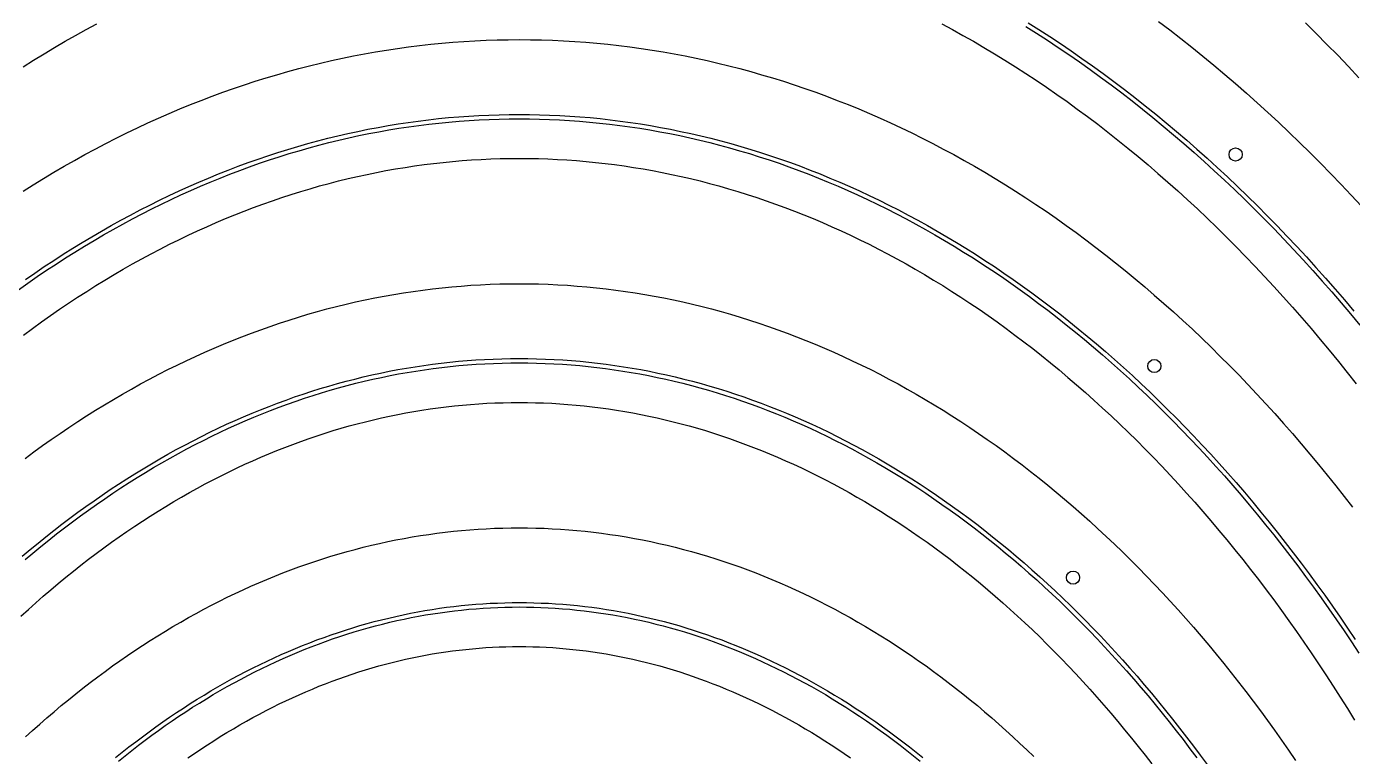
# Model space of a CAD drawing. Header units: metres. Extents: x 10 to 1210, y 10 to 2778.
# Drawn here: x 297.9 to 599.6, y 2092.5 to 2258.5 of the extents above; entities that cross this region are included whole.
import ezdxf

# ---------------------------------------------------------------- set-up
doc = ezdxf.new("R2010")
doc.units = ezdxf.units.M
for name, color, linetype in [('ACIKLIK', 5, 'Continuous'), ('ASKI_DELIK', 6, 'Continuous'), ('CAM_SABLON', 4, 'Continuous'), ('DIS_KENAR_V91_Z3', 1, 'Continuous'), ('LAMBA_T4_Z4', 3, 'Continuous')]:
    doc.layers.add(name, color=color, linetype=linetype)

msp = doc.modelspace()

# ---------------------------------------------------------------- linework, layer by layer
at = {"layer": 'ACIKLIK'}
for points in [[(297.12, 2249.35), (299.49, 2250.84), (301.87, 2252.3), (304.26, 2253.73), (306.64, 2255.12), (309.04, 2256.48), (311.44, 2257.81), (313.84, 2259.11)], [(506.16, 2259.11), (508.56, 2257.81), (510.96, 2256.48), (513.36, 2255.12), (515.74, 2253.73), (518.13, 2252.3), (520.51, 2250.84), (522.88, 2249.35), (525.24, 2247.83), (527.6, 2246.27), (529.95, 2244.68), (532.3, 2243.06), (534.64, 2241.4), (536.97, 2239.72), (539.29, 2238), (541.61, 2236.25), (543.91, 2234.47), (546.21, 2232.65), (548.5, 2230.81), (550.79, 2228.93), (553.06, 2227.02), (555.32, 2225.08), (557.58, 2223.1), (559.83, 2221.1), (562.06, 2219.06), (564.29, 2217), (566.51, 2214.9), (568.71, 2212.77), (570.91, 2210.61), (573.09, 2208.42), (575.27, 2206.2), (577.43, 2203.95), (579.58, 2201.67), (581.72, 2199.35), (583.85, 2197.01), (585.97, 2194.64), (588.07, 2192.24), (590.17, 2189.81), (592.25, 2187.35), (594.31, 2184.86), (596.37, 2182.35), (598.41, 2179.8), (600.44, 2177.22)], [(588.86, 2259.31), (591.33, 2256.89), (593.78, 2254.43), (596.22, 2251.94), (598.65, 2249.41), (601.07, 2246.85)], [(297.22, 2188.33), (299.25, 2189.84), (301.29, 2191.31), (303.34, 2192.76), (305.39, 2194.18), (307.45, 2195.57), (309.51, 2196.93), (311.58, 2198.26), (313.65, 2199.57), (315.73, 2200.84), (317.82, 2202.09), (319.9, 2203.31), (322, 2204.5), (324.09, 2205.66), (326.2, 2206.79), (328.3, 2207.89), (330.41, 2208.97), (332.52, 2210.01), (334.64, 2211.03), (336.76, 2212.01), (338.88, 2212.97), (341.01, 2213.9), (343.14, 2214.8), (345.27, 2215.68), (347.41, 2216.52), (349.54, 2217.33), (351.68, 2218.12), (353.82, 2218.87), (355.97, 2219.6), (358.12, 2220.3), (360.26, 2220.97), (362.41, 2221.61), (364.57, 2222.23), (366.72, 2222.81), (368.87, 2223.37), (371.03, 2223.89), (373.19, 2224.39), (375.35, 2224.86), (377.51, 2225.3), (379.67, 2225.71), (381.83, 2226.1), (384, 2226.45), (386.16, 2226.78), (388.33, 2227.08), (390.49, 2227.35), (392.66, 2227.59), (394.82, 2227.8), (396.99, 2227.99), (399.16, 2228.14), (401.33, 2228.27), (403.49, 2228.37), (405.66, 2228.44), (407.83, 2228.48), (410, 2228.5), (412.17, 2228.48), (414.34, 2228.44), (416.51, 2228.37), (418.67, 2228.27), (420.84, 2228.14), (423.01, 2227.99), (425.18, 2227.8), (427.34, 2227.59), (429.51, 2227.35), (431.67, 2227.08), (433.84, 2226.78), (436, 2226.45), (438.17, 2226.1), (440.33, 2225.71), (442.49, 2225.3), (444.65, 2224.86), (446.81, 2224.39), (448.97, 2223.89), (451.13, 2223.37), (453.28, 2222.81), (455.43, 2222.23), (457.59, 2221.61), (459.74, 2220.97), (461.88, 2220.3), (464.03, 2219.6), (466.18, 2218.87), (468.32, 2218.12), (470.46, 2217.33), (472.59, 2216.52), (474.73, 2215.68), (476.86, 2214.8), (478.99, 2213.9), (481.12, 2212.97), (483.24, 2212.01), (485.36, 2211.03), (487.48, 2210.01), (489.59, 2208.97), (491.7, 2207.89), (493.8, 2206.79), (495.91, 2205.66), (498, 2204.5), (500.1, 2203.31), (502.18, 2202.09), (504.27, 2200.84), (506.35, 2199.57), (508.42, 2198.26), (510.49, 2196.93), (512.55, 2195.57), (514.61, 2194.18), (516.66, 2192.76), (518.71, 2191.31), (520.75, 2189.84), (522.78, 2188.33), (524.81, 2186.8), (526.83, 2185.24), (528.84, 2183.65), (530.85, 2182.03), (532.85, 2180.39), (534.84, 2178.71), (536.82, 2177.01), (538.8, 2175.28), (540.77, 2173.52), (542.73, 2171.74), (544.68, 2169.93), (546.63, 2168.09), (548.56, 2166.22), (550.49, 2164.33), (552.4, 2162.41), (554.31, 2160.46), (556.21, 2158.48), (558.1, 2156.48), (559.98, 2154.45), (561.84, 2152.4), (563.7, 2150.32), (565.55, 2148.21), (567.39, 2146.08), (569.21, 2143.92), (571.03, 2141.73), (572.83, 2139.52), (574.63, 2137.28), (576.41, 2135.02), (578.18, 2132.73), (579.93, 2130.42), (581.68, 2128.09), (583.41, 2125.72), (585.13, 2123.34), (586.84, 2120.93), (588.54, 2118.49), (590.22, 2116.04), (591.89, 2113.55), (593.54, 2111.05), (595.19, 2108.52), (596.82, 2105.97), (598.43, 2103.39), (600.03, 2100.79)], [(296.6, 2124.42), (298.29, 2125.95), (299.98, 2127.46), (301.68, 2128.95), (303.38, 2130.41), (305.09, 2131.84), (306.81, 2133.26), (308.53, 2134.64), (310.26, 2136.01), (311.99, 2137.35), (313.73, 2138.66), (315.47, 2139.95), (317.22, 2141.22), (318.98, 2142.46), (320.73, 2143.67), (322.5, 2144.87), (324.27, 2146.03), (326.04, 2147.17), (327.81, 2148.29), (329.59, 2149.38), (331.38, 2150.45), (333.16, 2151.49), (334.96, 2152.51), (336.75, 2153.5), (338.55, 2154.47), (340.35, 2155.42), (342.15, 2156.33), (343.96, 2157.23), (345.77, 2158.1), (347.58, 2158.94), (349.39, 2159.76), (351.21, 2160.55), (353.03, 2161.32), (354.85, 2162.07), (356.67, 2162.79), (358.49, 2163.48), (360.32, 2164.15), (362.15, 2164.8), (363.98, 2165.42), (365.81, 2166.01), (367.64, 2166.59), (369.47, 2167.13), (371.31, 2167.66), (373.14, 2168.15), (374.98, 2168.63), (376.82, 2169.08), (378.66, 2169.5), (380.5, 2169.9), (382.34, 2170.28), (384.18, 2170.63), (386.02, 2170.95), (387.86, 2171.26), (389.71, 2171.54), (391.55, 2171.79), (393.39, 2172.02), (395.24, 2172.22), (397.08, 2172.41), (398.93, 2172.56), (400.77, 2172.7), (402.62, 2172.81), (404.46, 2172.89), (406.31, 2172.95), (408.15, 2172.99), (410, 2173), (411.85, 2172.99), (413.69, 2172.95), (415.54, 2172.89), (417.38, 2172.81), (419.23, 2172.7), (421.07, 2172.56), (422.92, 2172.41), (424.76, 2172.22), (426.61, 2172.02), (428.45, 2171.79), (430.29, 2171.54), (432.14, 2171.26), (433.98, 2170.95), (435.82, 2170.63), (437.66, 2170.28), (439.5, 2169.9), (441.34, 2169.5), (443.18, 2169.08), (445.02, 2168.63), (446.86, 2168.15), (448.69, 2167.66), (450.53, 2167.13), (452.36, 2166.59), (454.19, 2166.01), (456.02, 2165.42), (457.85, 2164.8), (459.68, 2164.15), (461.51, 2163.48), (463.33, 2162.79), (465.15, 2162.07), (466.97, 2161.32), (468.79, 2160.55), (470.61, 2159.76), (472.42, 2158.94), (474.23, 2158.1), (476.04, 2157.23), (477.85, 2156.33), (479.65, 2155.42), (481.45, 2154.47), (483.25, 2153.5), (485.04, 2152.51), (486.84, 2151.49), (488.62, 2150.45), (490.41, 2149.38), (492.19, 2148.29), (493.96, 2147.17), (495.73, 2146.03), (497.5, 2144.87), (499.27, 2143.67), (501.02, 2142.46), (502.78, 2141.22), (504.53, 2139.95), (506.27, 2138.66), (508.01, 2137.35), (509.74, 2136.01), (511.47, 2134.64), (513.19, 2133.26), (514.91, 2131.84), (516.62, 2130.41), (518.32, 2128.95), (520.02, 2127.46), (521.71, 2125.95), (523.4, 2124.42), (525.07, 2122.86), (526.75, 2121.28), (528.41, 2119.68), (530.06, 2118.05), (531.71, 2116.39), (533.35, 2114.72), (534.99, 2113.02), (536.61, 2111.3), (538.23, 2109.55), (539.84, 2107.78), (541.43, 2105.99), (543.03, 2104.18), (544.61, 2102.34), (546.18, 2100.48), (547.74, 2098.6), (549.3, 2096.69), (550.84, 2094.77), (552.38, 2092.82), (553.9, 2090.85)], [(334.61, 2092.16), (336.08, 2093.17), (337.55, 2094.16), (339.02, 2095.14), (340.49, 2096.09), (341.97, 2097.02), (343.45, 2097.92), (344.94, 2098.81), (346.42, 2099.68), (347.91, 2100.53), (349.4, 2101.35), (350.9, 2102.16), (352.39, 2102.94), (353.89, 2103.7), (355.39, 2104.44), (356.89, 2105.16), (358.4, 2105.86), (359.9, 2106.54), (361.41, 2107.2), (362.91, 2107.84), (364.42, 2108.46), (365.93, 2109.05), (367.44, 2109.63), (368.96, 2110.18), (370.47, 2110.72), (371.99, 2111.23), (373.5, 2111.73), (375.02, 2112.2), (376.53, 2112.65), (378.05, 2113.08), (379.57, 2113.5), (381.09, 2113.89), (382.61, 2114.26), (384.13, 2114.61), (385.65, 2114.94), (387.17, 2115.25), (388.69, 2115.54), (390.21, 2115.81), (391.73, 2116.06), (393.25, 2116.29), (394.77, 2116.5), (396.3, 2116.69), (397.82, 2116.86), (399.34, 2117.01), (400.86, 2117.14), (402.39, 2117.25), (403.91, 2117.34), (405.43, 2117.41), (406.95, 2117.46), (408.48, 2117.49), (410, 2117.5), (411.52, 2117.49), (413.05, 2117.46), (414.57, 2117.41), (416.09, 2117.34), (417.61, 2117.25), (419.14, 2117.14), (420.66, 2117.01), (422.18, 2116.86), (423.7, 2116.69), (425.23, 2116.5), (426.75, 2116.29), (428.27, 2116.06), (429.79, 2115.81), (431.31, 2115.54), (432.83, 2115.25), (434.35, 2114.94), (435.87, 2114.61), (437.39, 2114.26), (438.91, 2113.89), (440.43, 2113.5), (441.95, 2113.08), (443.47, 2112.65), (444.98, 2112.2), (446.5, 2111.73), (448.01, 2111.23), (449.53, 2110.72), (451.04, 2110.18), (452.56, 2109.63), (454.07, 2109.05), (455.58, 2108.46), (457.09, 2107.84), (458.59, 2107.2), (460.1, 2106.54), (461.6, 2105.86), (463.11, 2105.16), (464.61, 2104.44), (466.11, 2103.7), (467.61, 2102.94), (469.1, 2102.16), (470.6, 2101.35), (472.09, 2100.53), (473.58, 2099.68), (475.06, 2098.81), (476.55, 2097.92), (478.03, 2097.02), (479.51, 2096.09), (480.98, 2095.14), (482.45, 2094.16), (483.92, 2093.17), (485.39, 2092.16)]]:
    msp.add_lwpolyline(points, dxfattribs=at)
at = {"layer": 'ASKI_DELIK'}
for centre in [(573, 2229.38), (554.5, 2181.28), (536, 2133.17)]:
    msp.add_circle(centre, 1.5, dxfattribs=at)
at = {"layer": 'CAM_SABLON'}
for points in [[(525.26, 2258.49), (527.71, 2256.94), (530.16, 2255.36), (532.6, 2253.75), (535.03, 2252.11), (537.46, 2250.43), (539.87, 2248.72), (542.28, 2246.98), (544.68, 2245.21), (547.07, 2243.4), (549.45, 2241.56), (551.82, 2239.69), (554.19, 2237.78), (556.54, 2235.85), (558.88, 2233.88), (561.22, 2231.88), (563.54, 2229.85), (565.85, 2227.78), (568.15, 2225.69), (570.44, 2223.56), (572.72, 2221.4), (574.99, 2219.22), (577.25, 2217), (579.49, 2214.75), (581.73, 2212.46), (583.95, 2210.15), (586.16, 2207.81), (588.36, 2205.44), (590.54, 2203.04), (592.71, 2200.61), (594.87, 2198.14), (597.01, 2195.65), (599.14, 2193.13), (601.26, 2190.58)], [(296.06, 2198.63), (298.18, 2200.13), (300.31, 2201.61), (302.45, 2203.05), (304.6, 2204.47), (306.75, 2205.85), (308.9, 2207.21), (311.07, 2208.54), (313.24, 2209.84), (315.41, 2211.11), (317.6, 2212.35), (319.78, 2213.56), (321.97, 2214.74), (324.17, 2215.89), (326.37, 2217.01), (328.58, 2218.1), (330.79, 2219.16), (333.01, 2220.2), (335.23, 2221.2), (337.45, 2222.17), (339.68, 2223.11), (341.91, 2224.03), (344.15, 2224.91), (346.39, 2225.76), (348.63, 2226.59), (350.88, 2227.38), (353.13, 2228.14), (355.38, 2228.88), (357.64, 2229.58), (359.89, 2230.25), (362.16, 2230.9), (364.42, 2231.51), (366.68, 2232.1), (368.95, 2232.65), (371.22, 2233.17), (373.49, 2233.67), (375.77, 2234.13), (378.04, 2234.57), (380.32, 2234.97), (382.59, 2235.34), (384.87, 2235.69), (387.15, 2236), (389.44, 2236.29), (391.72, 2236.54), (394, 2236.77), (396.29, 2236.96), (398.57, 2237.12), (400.86, 2237.26), (403.14, 2237.36), (405.43, 2237.44), (407.71, 2237.48), (410, 2237.5), (412.29, 2237.48), (414.57, 2237.44), (416.86, 2237.36), (419.14, 2237.26), (421.43, 2237.12), (423.71, 2236.96), (426, 2236.77), (428.28, 2236.54), (430.56, 2236.29), (432.85, 2236), (435.13, 2235.69), (437.41, 2235.34), (439.68, 2234.97), (441.96, 2234.57), (444.23, 2234.13), (446.51, 2233.67), (448.78, 2233.17), (451.05, 2232.65), (453.32, 2232.1), (455.58, 2231.51), (457.84, 2230.9), (460.11, 2230.25), (462.36, 2229.58), (464.62, 2228.88), (466.87, 2228.14), (469.12, 2227.38), (471.37, 2226.59), (473.61, 2225.76), (475.85, 2224.91), (478.09, 2224.03), (480.32, 2223.11), (482.55, 2222.17), (484.77, 2221.2), (486.99, 2220.2), (489.21, 2219.16), (491.42, 2218.1), (493.63, 2217.01), (495.83, 2215.89), (498.03, 2214.74), (500.22, 2213.56), (502.4, 2212.35), (504.59, 2211.11), (506.76, 2209.84), (508.93, 2208.54), (511.1, 2207.21), (513.25, 2205.85), (515.4, 2204.47), (517.55, 2203.05), (519.69, 2201.61), (521.82, 2200.13), (523.94, 2198.63), (526.06, 2197.1), (528.17, 2195.54), (530.27, 2193.95), (532.37, 2192.33), (534.45, 2190.68), (536.53, 2189.01), (538.6, 2187.31), (540.66, 2185.57), (542.72, 2183.81), (544.76, 2182.03), (546.79, 2180.21), (548.82, 2178.37), (550.84, 2176.49), (552.84, 2174.6), (554.84, 2172.67), (556.83, 2170.71), (558.8, 2168.73), (560.77, 2166.73), (562.73, 2164.69), (564.67, 2162.63), (566.61, 2160.54), (568.53, 2158.42), (570.44, 2156.28), (572.34, 2154.11), (574.23, 2151.92), (576.11, 2149.7), (577.98, 2147.45), (579.83, 2145.18), (581.67, 2142.88), (583.5, 2140.56), (585.32, 2138.21), (587.12, 2135.84), (588.91, 2133.44), (590.69, 2131.02), (592.45, 2128.57), (594.21, 2126.1), (595.94, 2123.61), (597.67, 2121.09), (599.38, 2118.55), (601.07, 2115.98)], [(297.56, 2137.27), (299.34, 2138.76), (301.12, 2140.23), (302.92, 2141.68), (304.72, 2143.1), (306.53, 2144.5), (308.34, 2145.87), (310.16, 2147.22), (311.99, 2148.54), (313.82, 2149.83), (315.66, 2151.1), (317.5, 2152.35), (319.35, 2153.57), (321.2, 2154.77), (323.06, 2155.94), (324.93, 2157.08), (326.8, 2158.2), (328.67, 2159.29), (330.55, 2160.36), (332.44, 2161.4), (334.32, 2162.42), (336.22, 2163.41), (338.11, 2164.38), (340.01, 2165.32), (341.92, 2166.23), (343.83, 2167.12), (345.74, 2167.98), (347.65, 2168.82), (349.57, 2169.63), (351.49, 2170.42), (353.41, 2171.18), (355.34, 2171.91), (357.27, 2172.62), (359.2, 2173.3), (361.14, 2173.96), (363.07, 2174.59), (365.01, 2175.19), (366.95, 2175.77), (368.9, 2176.33), (370.84, 2176.85), (372.79, 2177.36), (374.74, 2177.83), (376.69, 2178.28), (378.64, 2178.71), (380.59, 2179.11), (382.55, 2179.48), (384.51, 2179.83), (386.46, 2180.15), (388.42, 2180.44), (390.38, 2180.71), (392.34, 2180.96), (394.3, 2181.18), (396.26, 2181.37), (398.22, 2181.54), (400.18, 2181.68), (402.15, 2181.79), (404.11, 2181.88), (406.07, 2181.95), (408.04, 2181.99), (410, 2182), (411.96, 2181.99), (413.93, 2181.95), (415.89, 2181.88), (417.85, 2181.79), (419.82, 2181.68), (421.78, 2181.54), (423.74, 2181.37), (425.7, 2181.18), (427.66, 2180.96), (429.62, 2180.71), (431.58, 2180.44), (433.54, 2180.15), (435.49, 2179.83), (437.45, 2179.48), (439.41, 2179.11), (441.36, 2178.71), (443.31, 2178.28), (445.26, 2177.83), (447.21, 2177.36), (449.16, 2176.85), (451.1, 2176.33), (453.05, 2175.77), (454.99, 2175.19), (456.93, 2174.59), (458.86, 2173.96), (460.8, 2173.3), (462.73, 2172.62), (464.66, 2171.91), (466.59, 2171.18), (468.51, 2170.42), (470.43, 2169.63), (472.35, 2168.82), (474.26, 2167.98), (476.17, 2167.12), (478.08, 2166.23), (479.99, 2165.32), (481.89, 2164.38), (483.78, 2163.41), (485.68, 2162.42), (487.56, 2161.4), (489.45, 2160.36), (491.33, 2159.29), (493.2, 2158.2), (495.07, 2157.08), (496.94, 2155.94), (498.8, 2154.77), (500.65, 2153.57), (502.5, 2152.35), (504.34, 2151.1), (506.18, 2149.83), (508.01, 2148.54), (509.84, 2147.22), (511.66, 2145.87), (513.47, 2144.5), (515.28, 2143.1), (517.08, 2141.68), (518.88, 2140.23), (520.66, 2138.76), (522.44, 2137.27), (524.22, 2135.75), (525.98, 2134.21), (527.74, 2132.64), (529.49, 2131.04), (531.23, 2129.43), (532.96, 2127.79), (534.69, 2126.12), (536.41, 2124.43), (538.11, 2122.72), (539.81, 2120.99), (541.5, 2119.23), (543.19, 2117.44), (544.86, 2115.64), (546.52, 2113.81), (548.18, 2111.96), (549.82, 2110.08), (551.45, 2108.18), (553.08, 2106.26), (554.69, 2104.32), (556.3, 2102.35), (557.89, 2100.37), (559.47, 2098.36), (561.04, 2096.33), (562.6, 2094.27), (564.15, 2092.2)], [(318.78, 2091.46), (320.29, 2092.68), (321.8, 2093.87), (323.32, 2095.05), (324.85, 2096.2), (326.38, 2097.33), (327.91, 2098.44), (329.45, 2099.53), (331, 2100.6), (332.55, 2101.65), (334.1, 2102.67), (335.66, 2103.68), (337.22, 2104.66), (338.79, 2105.62), (340.36, 2106.56), (341.93, 2107.48), (343.51, 2108.38), (345.09, 2109.25), (346.68, 2110.1), (348.26, 2110.94), (349.85, 2111.75), (351.45, 2112.53), (353.04, 2113.3), (354.64, 2114.05), (356.25, 2114.77), (357.85, 2115.47), (359.46, 2116.15), (361.07, 2116.81), (362.68, 2117.44), (364.29, 2118.06), (365.91, 2118.65), (367.53, 2119.22), (369.15, 2119.77), (370.77, 2120.3), (372.39, 2120.81), (374.01, 2121.29), (375.64, 2121.76), (377.27, 2122.2), (378.9, 2122.62), (380.53, 2123.02), (382.16, 2123.39), (383.79, 2123.75), (385.42, 2124.08), (387.06, 2124.39), (388.69, 2124.68), (390.33, 2124.95), (391.97, 2125.2), (393.6, 2125.42), (395.24, 2125.63), (396.88, 2125.81), (398.52, 2125.97), (400.16, 2126.11), (401.8, 2126.23), (403.44, 2126.33), (405.08, 2126.4), (406.72, 2126.46), (408.36, 2126.49), (410, 2126.5), (411.64, 2126.49), (413.28, 2126.46), (414.92, 2126.4), (416.56, 2126.33), (418.2, 2126.23), (419.84, 2126.11), (421.48, 2125.97), (423.12, 2125.81), (424.76, 2125.63), (426.4, 2125.42), (428.03, 2125.2), (429.67, 2124.95), (431.31, 2124.68), (432.94, 2124.39), (434.58, 2124.08), (436.21, 2123.75), (437.84, 2123.39), (439.47, 2123.02), (441.1, 2122.62), (442.73, 2122.2), (444.36, 2121.76), (445.99, 2121.29), (447.61, 2120.81), (449.23, 2120.3), (450.85, 2119.77), (452.47, 2119.22), (454.09, 2118.65), (455.71, 2118.06), (457.32, 2117.44), (458.93, 2116.81), (460.54, 2116.15), (462.15, 2115.47), (463.75, 2114.77), (465.36, 2114.05), (466.96, 2113.3), (468.55, 2112.53), (470.15, 2111.75), (471.74, 2110.94), (473.32, 2110.1), (474.91, 2109.25), (476.49, 2108.38), (478.07, 2107.48), (479.64, 2106.56), (481.21, 2105.62), (482.78, 2104.66), (484.34, 2103.68), (485.9, 2102.67), (487.45, 2101.65), (489, 2100.6), (490.55, 2099.53), (492.09, 2098.44), (493.62, 2097.33), (495.15, 2096.2), (496.68, 2095.05), (498.2, 2093.87), (499.71, 2092.68), (501.22, 2091.46)]]:
    msp.add_lwpolyline(points, dxfattribs=at)
at = {"layer": 'DIS_KENAR_V91_Z3'}
for points in [[(555.46, 2259.62), (558, 2257.7), (560.53, 2255.75), (563.05, 2253.76), (565.55, 2251.74), (568.05, 2249.69), (570.53, 2247.6), (573, 2245.49), (575.46, 2243.34), (577.9, 2241.15), (580.33, 2238.94), (582.75, 2236.7), (585.16, 2234.42), (587.55, 2232.11), (589.93, 2229.77), (592.3, 2227.4), (594.65, 2225), (596.99, 2222.56), (599.31, 2220.1), (601.62, 2217.61)], [(297.08, 2221.04), (299.4, 2222.5), (301.74, 2223.93), (304.08, 2225.34), (306.43, 2226.71), (308.79, 2228.05), (311.16, 2229.36), (313.53, 2230.63), (315.91, 2231.88), (318.3, 2233.1), (320.69, 2234.28), (323.1, 2235.44), (325.5, 2236.56), (327.92, 2237.65), (330.34, 2238.71), (332.77, 2239.73), (335.2, 2240.73), (337.64, 2241.69), (340.08, 2242.62), (342.53, 2243.52), (344.99, 2244.39), (347.45, 2245.22), (349.91, 2246.03), (352.38, 2246.8), (354.86, 2247.53), (357.33, 2248.24), (359.82, 2248.91), (362.3, 2249.55), (364.79, 2250.16), (367.28, 2250.74), (369.78, 2251.28), (372.28, 2251.79), (374.78, 2252.27), (377.28, 2252.71), (379.79, 2253.12), (382.3, 2253.5), (384.81, 2253.85), (387.33, 2254.16), (389.84, 2254.44), (392.36, 2254.69), (394.87, 2254.91), (397.39, 2255.09), (399.91, 2255.24), (402.43, 2255.35), (404.96, 2255.43), (407.48, 2255.48), (410, 2255.5), (412.52, 2255.48), (415.04, 2255.43), (417.57, 2255.35), (420.09, 2255.24), (422.61, 2255.09), (425.13, 2254.91), (427.64, 2254.69), (430.16, 2254.44), (432.67, 2254.16), (435.19, 2253.85), (437.7, 2253.5), (440.21, 2253.12), (442.72, 2252.71), (445.22, 2252.27), (447.72, 2251.79), (450.22, 2251.28), (452.72, 2250.74), (455.21, 2250.16), (457.7, 2249.55), (460.18, 2248.91), (462.67, 2248.24), (465.14, 2247.53), (467.62, 2246.8), (470.09, 2246.03), (472.55, 2245.22), (475.01, 2244.39), (477.47, 2243.52), (479.92, 2242.62), (482.36, 2241.69), (484.8, 2240.73), (487.23, 2239.73), (489.66, 2238.71), (492.08, 2237.65), (494.5, 2236.56), (496.9, 2235.44), (499.31, 2234.28), (501.7, 2233.1), (504.09, 2231.88), (506.47, 2230.63), (508.84, 2229.36), (511.21, 2228.05), (513.57, 2226.71), (515.92, 2225.34), (518.26, 2223.93), (520.6, 2222.5), (522.92, 2221.04), (525.24, 2219.54), (527.55, 2218.02), (529.85, 2216.47), (532.14, 2214.88), (534.42, 2213.27), (536.69, 2211.63), (538.95, 2209.95), (541.2, 2208.25), (543.45, 2206.52), (545.68, 2204.76), (547.9, 2202.97), (550.11, 2201.15), (552.31, 2199.3), (554.5, 2197.42), (556.68, 2195.52), (558.85, 2193.58), (561, 2191.62), (563.15, 2189.63), (565.28, 2187.61), (567.4, 2185.56), (569.51, 2183.49), (571.61, 2181.39), (573.69, 2179.26), (575.76, 2177.1), (577.82, 2174.92), (579.87, 2172.71), (581.9, 2170.47), (583.92, 2168.21), (585.93, 2165.92), (587.93, 2163.6), (589.91, 2161.26), (591.87, 2158.89), (593.83, 2156.5), (595.77, 2154.08), (597.69, 2151.64), (599.6, 2149.17)], [(297.56, 2160.28), (299.53, 2161.74), (301.51, 2163.18), (303.5, 2164.58), (305.5, 2165.96), (307.5, 2167.32), (309.52, 2168.65), (311.54, 2169.95), (313.56, 2171.23), (315.6, 2172.47), (317.64, 2173.7), (319.69, 2174.89), (321.75, 2176.06), (323.81, 2177.2), (325.88, 2178.32), (327.96, 2179.4), (330.04, 2180.47), (332.13, 2181.5), (334.22, 2182.5), (336.32, 2183.48), (338.43, 2184.43), (340.54, 2185.36), (342.66, 2186.25), (344.78, 2187.12), (346.9, 2187.96), (349.04, 2188.77), (351.17, 2189.55), (353.31, 2190.31), (355.46, 2191.04), (357.61, 2191.74), (359.76, 2192.41), (361.92, 2193.05), (364.08, 2193.67), (366.24, 2194.26), (368.41, 2194.81), (370.58, 2195.35), (372.75, 2195.85), (374.93, 2196.32), (377.11, 2196.77), (379.29, 2197.18), (381.47, 2197.57), (383.66, 2197.93), (385.85, 2198.26), (388.04, 2198.56), (390.23, 2198.83), (392.42, 2199.08), (394.62, 2199.29), (396.81, 2199.48), (399.01, 2199.64), (401.21, 2199.77), (403.4, 2199.87), (405.6, 2199.94), (407.8, 2199.98), (410, 2200), (412.2, 2199.98), (414.4, 2199.94), (416.6, 2199.87), (418.79, 2199.77), (420.99, 2199.64), (423.19, 2199.48), (425.38, 2199.29), (427.58, 2199.08), (429.77, 2198.83), (431.96, 2198.56), (434.15, 2198.26), (436.34, 2197.93), (438.53, 2197.57), (440.71, 2197.18), (442.89, 2196.77), (445.07, 2196.32), (447.25, 2195.85), (449.42, 2195.35), (451.59, 2194.81), (453.76, 2194.26), (455.92, 2193.67), (458.08, 2193.05), (460.24, 2192.41), (462.39, 2191.74), (464.54, 2191.04), (466.69, 2190.31), (468.83, 2189.55), (470.96, 2188.77), (473.1, 2187.96), (475.22, 2187.12), (477.34, 2186.25), (479.46, 2185.36), (481.57, 2184.43), (483.68, 2183.48), (485.78, 2182.5), (487.87, 2181.5), (489.96, 2180.47), (492.04, 2179.4), (494.12, 2178.32), (496.19, 2177.2), (498.25, 2176.06), (500.31, 2174.89), (502.36, 2173.7), (504.4, 2172.47), (506.44, 2171.23), (508.46, 2169.95), (510.48, 2168.65), (512.5, 2167.32), (514.5, 2165.96), (516.5, 2164.58), (518.49, 2163.18), (520.47, 2161.74), (522.44, 2160.28), (524.41, 2158.8), (526.36, 2157.29), (528.31, 2155.75), (530.24, 2154.19), (532.17, 2152.61), (534.09, 2150.99), (536, 2149.36), (537.9, 2147.69), (539.79, 2146.01), (541.67, 2144.3), (543.54, 2142.56), (545.4, 2140.8), (547.25, 2139.02), (549.09, 2137.21), (550.92, 2135.38), (552.73, 2133.52), (554.54, 2131.64), (556.34, 2129.73), (558.12, 2127.81), (559.89, 2125.86), (561.66, 2123.88), (563.41, 2121.89), (565.15, 2119.87), (566.87, 2117.83), (568.59, 2115.76), (570.29, 2113.67), (571.98, 2111.56), (573.66, 2109.43), (575.33, 2107.28), (576.98, 2105.1), (578.62, 2102.91), (580.25, 2100.69), (581.86, 2098.45), (583.46, 2096.19), (585.05, 2093.91), (586.63, 2091.61)], [(297.66, 2096.98), (299.27, 2098.44), (300.88, 2099.87), (302.5, 2101.29), (304.13, 2102.69), (305.77, 2104.06), (307.41, 2105.42), (309.06, 2106.75), (310.72, 2108.06), (312.39, 2109.35), (314.07, 2110.62), (315.75, 2111.86), (317.44, 2113.08), (319.14, 2114.28), (320.84, 2115.46), (322.55, 2116.62), (324.27, 2117.75), (325.99, 2118.86), (327.72, 2119.95), (329.46, 2121.02), (331.2, 2122.06), (332.95, 2123.08), (334.71, 2124.08), (336.47, 2125.05), (338.23, 2126), (340, 2126.93), (341.78, 2127.83), (343.56, 2128.71), (345.35, 2129.57), (347.14, 2130.41), (348.94, 2131.22), (350.74, 2132.01), (352.54, 2132.77), (354.35, 2133.51), (356.17, 2134.23), (357.99, 2134.92), (359.81, 2135.59), (361.64, 2136.23), (363.47, 2136.85), (365.3, 2137.45), (367.14, 2138.02), (368.98, 2138.57), (370.82, 2139.1), (372.67, 2139.6), (374.51, 2140.08), (376.37, 2140.53), (378.22, 2140.96), (380.08, 2141.36), (381.94, 2141.74), (383.8, 2142.09), (385.66, 2142.43), (387.53, 2142.73), (389.39, 2143.01), (391.26, 2143.27), (393.13, 2143.5), (395, 2143.71), (396.87, 2143.9), (398.75, 2144.06), (400.62, 2144.19), (402.5, 2144.3), (404.37, 2144.39), (406.25, 2144.45), (408.12, 2144.49), (410, 2144.5), (411.88, 2144.49), (413.75, 2144.45), (415.63, 2144.39), (417.5, 2144.3), (419.38, 2144.19), (421.25, 2144.06), (423.13, 2143.9), (425, 2143.71), (426.87, 2143.5), (428.74, 2143.27), (430.61, 2143.01), (432.47, 2142.73), (434.34, 2142.43), (436.2, 2142.09), (438.06, 2141.74), (439.92, 2141.36), (441.78, 2140.96), (443.63, 2140.53), (445.49, 2140.08), (447.33, 2139.6), (449.18, 2139.1), (451.02, 2138.57), (452.86, 2138.02), (454.7, 2137.45), (456.53, 2136.85), (458.36, 2136.23), (460.19, 2135.59), (462.01, 2134.92), (463.83, 2134.23), (465.65, 2133.51), (467.46, 2132.77), (469.26, 2132.01), (471.06, 2131.22), (472.86, 2130.41), (474.65, 2129.57), (476.44, 2128.71), (478.22, 2127.83), (480, 2126.93), (481.77, 2126), (483.53, 2125.05), (485.29, 2124.08), (487.05, 2123.08), (488.8, 2122.06), (490.54, 2121.02), (492.28, 2119.95), (494.01, 2118.86), (495.73, 2117.75), (497.45, 2116.62), (499.16, 2115.46), (500.86, 2114.28), (502.56, 2113.08), (504.25, 2111.86), (505.93, 2110.62), (507.61, 2109.35), (509.28, 2108.06), (510.94, 2106.75), (512.59, 2105.42), (514.23, 2104.06), (515.87, 2102.69), (517.5, 2101.29), (519.12, 2099.87), (520.73, 2098.44), (522.34, 2096.98), (523.93, 2095.49), (525.52, 2093.99), (527.1, 2092.47)]]:
    msp.add_lwpolyline(points, dxfattribs=at)
at = {"layer": 'LAMBA_T4_Z4'}
for points in [[(525.78, 2259.34), (528.25, 2257.79), (530.71, 2256.2), (533.15, 2254.59), (535.6, 2252.94), (538.03, 2251.25), (540.45, 2249.54), (542.87, 2247.79), (545.28, 2246.01), (547.68, 2244.19), (550.07, 2242.35), (552.45, 2240.47), (554.82, 2238.56), (557.18, 2236.62), (559.53, 2234.64), (561.87, 2232.63), (564.2, 2230.6), (566.52, 2228.53), (568.83, 2226.42), (571.13, 2224.29), (573.41, 2222.13), (575.69, 2219.93), (577.95, 2217.71), (580.21, 2215.45), (582.45, 2213.16), (584.67, 2210.84), (586.89, 2208.49), (589.09, 2206.12), (591.28, 2203.71), (593.46, 2201.27), (595.62, 2198.8), (597.77, 2196.3), (599.91, 2193.77)], [(297.61, 2200.95), (299.75, 2202.43), (301.89, 2203.88), (304.05, 2205.31), (306.21, 2206.7), (308.38, 2208.06), (310.55, 2209.39), (312.73, 2210.7), (314.91, 2211.97), (317.11, 2213.22), (319.3, 2214.43), (321.5, 2215.62), (323.71, 2216.78), (325.92, 2217.9), (328.14, 2219), (330.36, 2220.07), (332.59, 2221.1), (334.82, 2222.11), (337.06, 2223.09), (339.3, 2224.04), (341.54, 2224.95), (343.79, 2225.84), (346.04, 2226.7), (348.29, 2227.53), (350.55, 2228.32), (352.81, 2229.09), (355.08, 2229.83), (357.34, 2230.54), (359.61, 2231.21), (361.89, 2231.86), (364.16, 2232.48), (366.44, 2233.07), (368.72, 2233.62), (371, 2234.15), (373.29, 2234.65), (375.57, 2235.11), (377.86, 2235.55), (380.15, 2235.96), (382.44, 2236.33), (384.73, 2236.68), (387.02, 2236.99), (389.32, 2237.28), (391.61, 2237.54), (393.91, 2237.76), (396.21, 2237.96), (398.5, 2238.12), (400.8, 2238.26), (403.1, 2238.36), (405.4, 2238.44), (407.7, 2238.48), (410, 2238.5), (412.3, 2238.48), (414.6, 2238.44), (416.9, 2238.36), (419.2, 2238.26), (421.5, 2238.12), (423.79, 2237.96), (426.09, 2237.76), (428.39, 2237.54), (430.68, 2237.28), (432.98, 2236.99), (435.27, 2236.68), (437.56, 2236.33), (439.85, 2235.96), (442.14, 2235.55), (444.43, 2235.11), (446.71, 2234.65), (449, 2234.15), (451.28, 2233.62), (453.56, 2233.07), (455.84, 2232.48), (458.11, 2231.86), (460.39, 2231.21), (462.66, 2230.54), (464.92, 2229.83), (467.19, 2229.09), (469.45, 2228.32), (471.71, 2227.53), (473.96, 2226.7), (476.21, 2225.84), (478.46, 2224.95), (480.7, 2224.04), (482.94, 2223.09), (485.18, 2222.11), (487.41, 2221.1), (489.64, 2220.07), (491.86, 2219), (494.08, 2217.9), (496.29, 2216.78), (498.5, 2215.62), (500.7, 2214.43), (502.89, 2213.22), (505.09, 2211.97), (507.27, 2210.7), (509.45, 2209.39), (511.62, 2208.06), (513.79, 2206.7), (515.95, 2205.31), (518.11, 2203.88), (520.25, 2202.43), (522.39, 2200.95), (524.53, 2199.44), (526.65, 2197.91), (528.77, 2196.34), (530.88, 2194.74), (532.98, 2193.12), (535.08, 2191.47), (537.16, 2189.78), (539.24, 2188.07), (541.31, 2186.34), (543.37, 2184.57), (545.42, 2182.78), (547.46, 2180.95), (549.5, 2179.1), (551.52, 2177.22), (553.53, 2175.32), (555.54, 2173.39), (557.53, 2171.42), (559.52, 2169.44), (561.49, 2167.42), (563.45, 2165.38), (565.4, 2163.31), (567.34, 2161.21), (569.27, 2159.09), (571.19, 2156.94), (573.1, 2154.77), (574.99, 2152.57), (576.88, 2150.34), (578.75, 2148.09), (580.61, 2145.81), (582.45, 2143.5), (584.29, 2141.17), (586.11, 2138.82), (587.92, 2136.44), (589.72, 2134.04), (591.5, 2131.61), (593.27, 2129.15), (595.02, 2126.68), (596.77, 2124.17), (598.49, 2121.65), (600.21, 2119.1)], [(296.91, 2138.03), (298.7, 2139.53), (300.49, 2141.01), (302.29, 2142.46), (304.1, 2143.89), (305.92, 2145.29), (307.74, 2146.67), (309.57, 2148.02), (311.4, 2149.35), (313.24, 2150.65), (315.09, 2151.93), (316.94, 2153.18), (318.8, 2154.41), (320.67, 2155.61), (322.54, 2156.79), (324.41, 2157.94), (326.29, 2159.06), (328.17, 2160.16), (330.06, 2161.23), (331.96, 2162.28), (333.86, 2163.3), (335.76, 2164.3), (337.67, 2165.27), (339.58, 2166.22), (341.49, 2167.14), (343.41, 2168.03), (345.33, 2168.9), (347.26, 2169.74), (349.19, 2170.55), (351.12, 2171.34), (353.05, 2172.11), (354.99, 2172.85), (356.93, 2173.56), (358.88, 2174.25), (360.82, 2174.91), (362.77, 2175.54), (364.72, 2176.15), (366.67, 2176.73), (368.63, 2177.29), (370.59, 2177.82), (372.55, 2178.33), (374.51, 2178.81), (376.47, 2179.26), (378.44, 2179.69), (380.4, 2180.09), (382.37, 2180.46), (384.34, 2180.81), (386.31, 2181.14), (388.28, 2181.43), (390.25, 2181.7), (392.22, 2181.95), (394.19, 2182.17), (396.17, 2182.36), (398.14, 2182.53), (400.12, 2182.68), (402.09, 2182.79), (404.07, 2182.88), (406.05, 2182.95), (408.02, 2182.99), (410, 2183), (411.98, 2182.99), (413.95, 2182.95), (415.93, 2182.88), (417.91, 2182.79), (419.88, 2182.68), (421.86, 2182.53), (423.83, 2182.36), (425.81, 2182.17), (427.78, 2181.95), (429.75, 2181.7), (431.72, 2181.43), (433.69, 2181.14), (435.66, 2180.81), (437.63, 2180.46), (439.6, 2180.09), (441.56, 2179.69), (443.53, 2179.26), (445.49, 2178.81), (447.45, 2178.33), (449.41, 2177.82), (451.37, 2177.29), (453.33, 2176.73), (455.28, 2176.15), (457.23, 2175.54), (459.18, 2174.91), (461.12, 2174.25), (463.07, 2173.56), (465.01, 2172.85), (466.95, 2172.11), (468.88, 2171.34), (470.81, 2170.55), (472.74, 2169.74), (474.67, 2168.9), (476.59, 2168.03), (478.51, 2167.14), (480.42, 2166.22), (482.33, 2165.27), (484.24, 2164.3), (486.14, 2163.3), (488.04, 2162.28), (489.94, 2161.23), (491.83, 2160.16), (493.71, 2159.06), (495.59, 2157.94), (497.46, 2156.79), (499.33, 2155.61), (501.2, 2154.41), (503.06, 2153.18), (504.91, 2151.93), (506.76, 2150.65), (508.6, 2149.35), (510.43, 2148.02), (512.26, 2146.67), (514.08, 2145.29), (515.9, 2143.89), (517.71, 2142.46), (519.51, 2141.01), (521.3, 2139.53), (523.09, 2138.03), (524.87, 2136.51), (526.64, 2134.96), (528.41, 2133.38), (530.16, 2131.78), (531.91, 2130.16), (533.65, 2128.51), (535.39, 2126.84), (537.11, 2125.14), (538.83, 2123.42), (540.53, 2121.68), (542.23, 2119.92), (543.92, 2118.13), (545.6, 2116.31), (547.26, 2114.48), (548.92, 2112.62), (550.57, 2110.74), (552.21, 2108.83), (553.84, 2106.9), (555.46, 2104.96), (557.07, 2102.98), (558.67, 2100.99), (560.26, 2098.97), (561.84, 2096.93), (563.4, 2094.87), (564.96, 2092.79), (566.5, 2090.69)], [(318.15, 2092.24), (319.66, 2093.46), (321.19, 2094.66), (322.72, 2095.84), (324.25, 2097), (325.79, 2098.14), (327.33, 2099.26), (328.88, 2100.35), (330.44, 2101.43), (331.99, 2102.48), (333.56, 2103.51), (335.12, 2104.52), (336.7, 2105.51), (338.27, 2106.48), (339.85, 2107.42), (341.43, 2108.35), (343.02, 2109.25), (344.61, 2110.13), (346.21, 2110.99), (347.8, 2111.82), (349.41, 2112.64), (351.01, 2113.43), (352.62, 2114.2), (354.23, 2114.95), (355.84, 2115.68), (357.46, 2116.39), (359.07, 2117.07), (360.69, 2117.74), (362.32, 2118.38), (363.94, 2119), (365.57, 2119.59), (367.2, 2120.17), (368.83, 2120.72), (370.46, 2121.25), (372.1, 2121.76), (373.73, 2122.25), (375.37, 2122.72), (377.01, 2123.16), (378.65, 2123.59), (380.3, 2123.99), (381.94, 2124.37), (383.58, 2124.73), (385.23, 2125.06), (386.88, 2125.38), (388.53, 2125.67), (390.17, 2125.94), (391.82, 2126.19), (393.47, 2126.42), (395.12, 2126.62), (396.78, 2126.81), (398.43, 2126.97), (400.08, 2127.11), (401.73, 2127.23), (403.39, 2127.33), (405.04, 2127.4), (406.69, 2127.45), (408.35, 2127.49), (410, 2127.5), (411.65, 2127.49), (413.31, 2127.45), (414.96, 2127.4), (416.61, 2127.33), (418.27, 2127.23), (419.92, 2127.11), (421.57, 2126.97), (423.22, 2126.81), (424.88, 2126.62), (426.53, 2126.42), (428.18, 2126.19), (429.83, 2125.94), (431.47, 2125.67), (433.12, 2125.38), (434.77, 2125.06), (436.42, 2124.73), (438.06, 2124.37), (439.7, 2123.99), (441.35, 2123.59), (442.99, 2123.16), (444.63, 2122.72), (446.27, 2122.25), (447.9, 2121.76), (449.54, 2121.25), (451.17, 2120.72), (452.8, 2120.17), (454.43, 2119.59), (456.06, 2119), (457.68, 2118.38), (459.31, 2117.74), (460.93, 2117.07), (462.54, 2116.39), (464.16, 2115.68), (465.77, 2114.95), (467.38, 2114.2), (468.99, 2113.43), (470.59, 2112.64), (472.2, 2111.82), (473.79, 2110.99), (475.39, 2110.13), (476.98, 2109.25), (478.57, 2108.35), (480.15, 2107.42), (481.73, 2106.48), (483.3, 2105.51), (484.88, 2104.52), (486.44, 2103.51), (488.01, 2102.48), (489.56, 2101.43), (491.12, 2100.35), (492.67, 2099.26), (494.21, 2098.14), (495.75, 2097), (497.28, 2095.84), (498.81, 2094.66), (500.34, 2093.46), (501.85, 2092.24)]]:
    msp.add_lwpolyline(points, dxfattribs=at)

doc.saveas('drawing.dxf')
